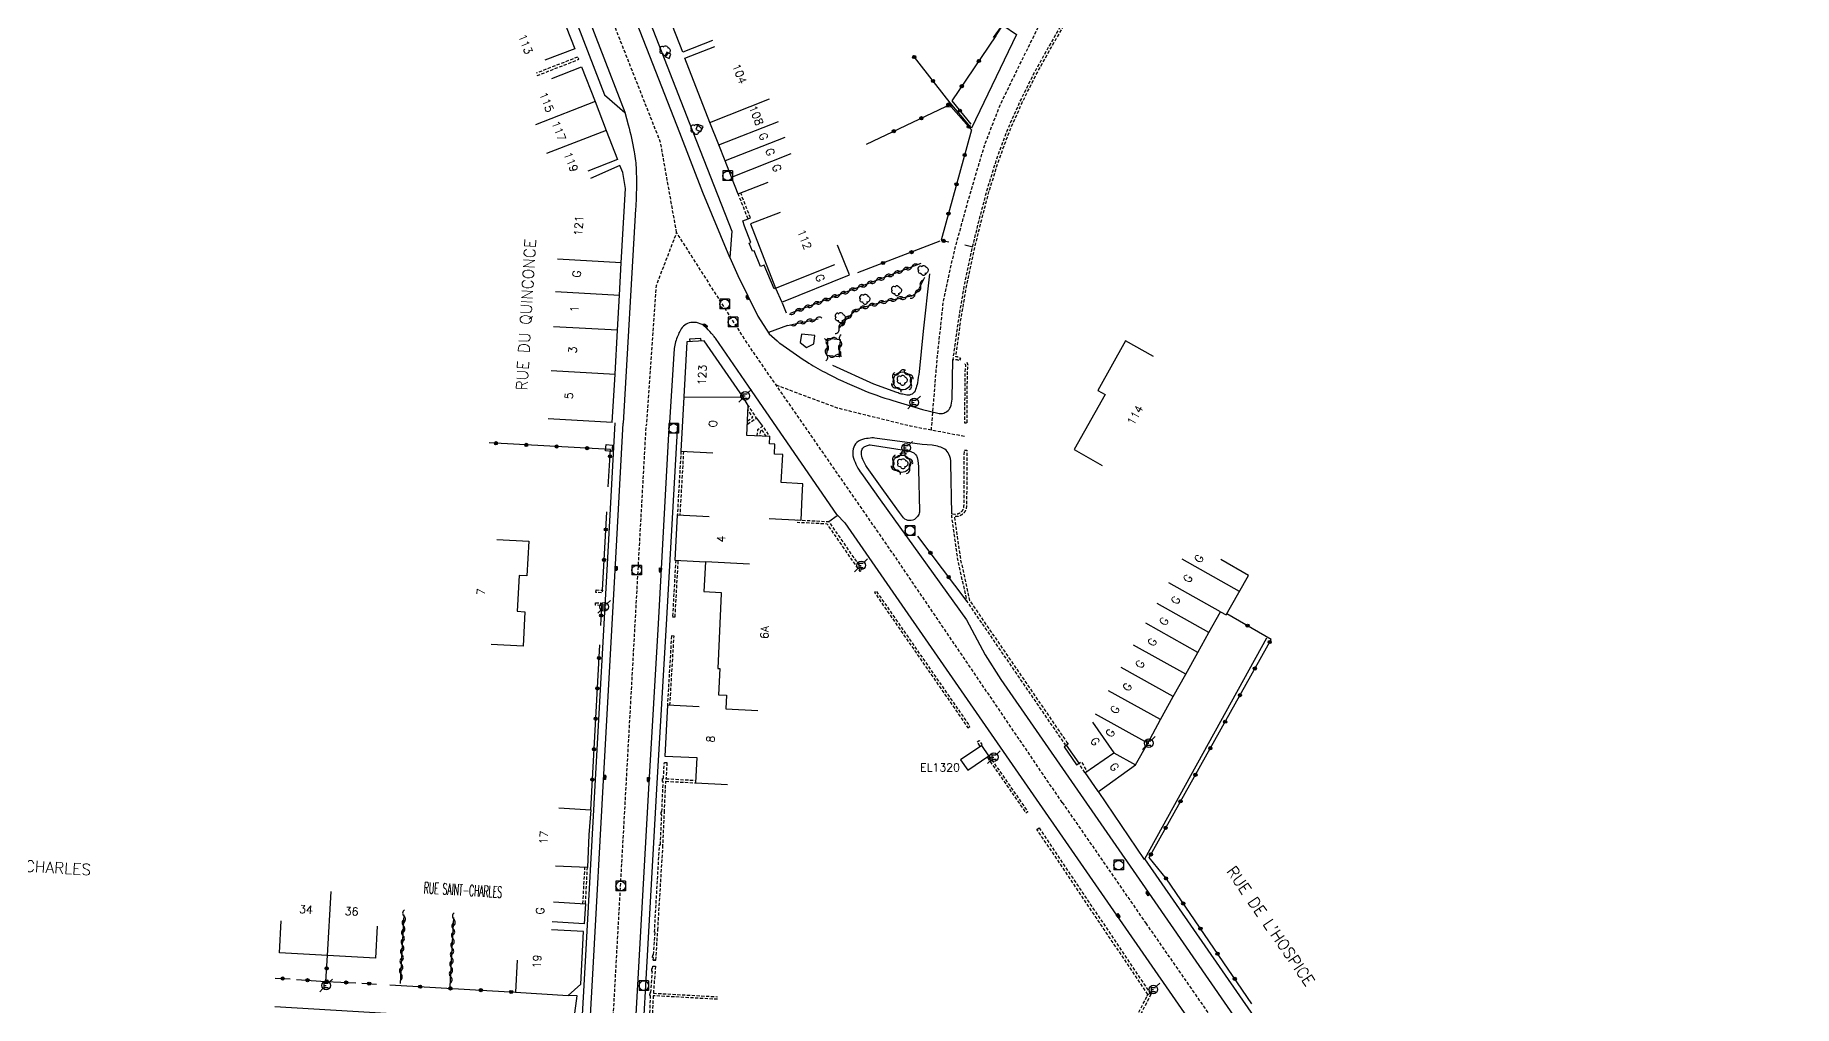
# Model space of a CAD drawing. Header units: millimetres. Extents: x 134000 to 135000, y 129000 to 130000.
# Drawn here: x 134450.7 to 134725.3, y 129372.6 to 129524.1 of the extents above; entities that cross this region are included whole.
import ezdxf
from ezdxf.enums import TextEntityAlignment as Align

# ---------------------------------------------------------------- set-up
doc = ezdxf.new("R2010")
doc.units = ezdxf.units.MM
doc.linetypes.add('DASHED', pattern=[0.75, 0.5, -0.25])
doc.layers.get('0').update_dxf_attribs({"linetype": 'CONTINUOUS'})
for name, color, linetype in [('W0001', 6, 'DASHED'), ('W0008', 7, 'CONTINUOUS'), ('W0100', 7, 'CONTINUOUS'), ('W0112', 1, 'DASHED'), ('W0300', 7, 'CONTINUOUS'), ('W0310', 3, 'CONTINUOUS'), ('W0322', 7, 'CONTINUOUS'), ('W0400', 7, 'CONTINUOUS'), ('W0420', 7, 'CONTINUOUS'), ('W0471', 7, 'CONTINUOUS'), ('W0984', 7, 'CONTINUOUS'), ('W0989', 7, 'CONTINUOUS'), ('W0991', 7, 'CONTINUOUS'), ('W1102', 7, 'CONTINUOUS')]:
    doc.layers.add(name, color=color, linetype=linetype)
doc.styles.get("Standard").update_dxf_attribs({"font": 'romans.shx', "width": 0.85})

# ---------------------------------------------------------------- blocks, each defined once
blk = doc.blocks.new('T471')
for p, q in [((-0.333334, 0.333334), (-0.333334, -0.333334)), ((-0.333334, 0.333334), (0.333334, 0.333334)), ((-0.333334, 0), (0, 0)), ((0.500001, 0.500001), (1.000002, 1.000002)), ((-0.500001, -0.500001), (-1.000002, -1.000002)), ((-0.333334, -0.333334), (0.333334, -0.333334))]:
    blk.add_line(p, q)
blk.add_ellipse((0, 0), major_axis=(0.471405, 0.471405), ratio=1, start_param=5.4977871438, end_param=11.780972451)
blk = doc.blocks.new('T300')
for p, q in [((-0.8, 0.51), (-0.86, 0.34)), ((-0.86, 0.34), (-0.86, 0.17)), ((-0.86, 0.17), (-0.74, 0.06)), ((-0.69, 0.63), (-0.8, 0.51)), ((-0.8, -0.06), (-0.74, 0.06)), ((-0.74, 0.06), (-0.69, 0.11)), ((-0.57, 0.69), (-0.69, 0.63)), ((-0.46, 0.69), (-0.57, 0.69)), ((-0.29, 0.63), (-0.46, 0.69)), ((-0.29, 0.63), (-0.17, 0.74)), ((-0.23, 0.57), (-0.29, 0.63)), ((-0.17, 0.74), (-0.06, 0.8)), ((-0.06, 0.8), (0.06, 0.8)), ((0.06, 0.8), (0.23, 0.74)), ((0.23, 0.74), (0.34, 0.63)), ((0.34, 0.63), (0.4, 0.51)), ((0.46, 0.46), (0.34, 0.46)), ((0.4, 0.51), (0.4, 0.46)), ((0.57, 0.4), (0.46, 0.46)), ((0.57, 0.4), (0.69, 0.29)), ((0.69, 0.29), (0.74, 0.17)), ((0.74, 0.06), (0.69, -0.17)), ((0.74, 0.17), (0.74, 0.06)), ((-0.8, -0.17), (-0.8, -0.06)), ((-0.8, -0.23), (-0.8, -0.17)), ((-0.74, -0.34), (-0.8, -0.23)), ((-0.69, -0.4), (-0.74, -0.34)), ((-0.51, -0.46), (-0.69, -0.4)), ((-0.4, -0.46), (-0.51, -0.46)), ((-0.4, -0.46), (-0.34, -0.46)), ((-0.34, -0.46), (-0.34, -0.4)), ((-0.34, -0.51), (-0.34, -0.46)), ((-0.29, -0.63), (-0.34, -0.51)), ((-0.17, -0.74), (-0.29, -0.63)), ((-0.06, -0.8), (-0.17, -0.74)), ((0.06, -0.8), (-0.06, -0.8)), ((0.17, -0.74), (0.06, -0.8)), ((0.23, -0.69), (0.17, -0.74)), ((0.29, -0.46), (0.23, -0.46)), ((0.29, -0.63), (0.23, -0.69)), ((0.46, -0.4), (0.29, -0.46)), ((0.34, -0.51), (0.29, -0.63)), ((0.34, -0.51), (0.34, -0.46)), ((0.57, -0.34), (0.46, -0.4)), ((0.63, -0.29), (0.57, -0.34)), ((0.69, -0.17), (0.63, -0.29))]:
    blk.add_line(p, q)
blk = doc.blocks.new('T420')
for p, q in [((0.75, 0.75), (-0.75, 0.75)), ((-0.75, 0.75), (-0.75, -0.75)), ((0.75, 0.75), (0.75, -0.75)), ((0.75, -0.75), (-0.75, -0.75))]:
    blk.add_line(p, q)
blk.add_ellipse((0, 0), major_axis=(-0.53, 0.53), ratio=1, start_param=3.926991, end_param=10.210176)
blk = doc.blocks.new('T400')
for p, q in [((-0.15, 0.3), (0.15, 0.3)), ((-0.15, -0.25), (-0.15, 0.3)), ((-0.15, 0.15), (0.15, 0.15)), ((-0.15, 0), (0.15, 0)), ((0.15, 0.3), (0.15, -0.25)), ((-0.15, -0.15), (0.15, -0.15)), ((-0.15, -0.25), (-0.15, -0.3)), ((-0.15, -0.3), (0.15, -0.3)), ((0.15, -0.3), (0.15, -0.25))]:
    blk.add_line(p, q)
blk = doc.blocks.new('t322o')
at = {"color": 0, "linetype": 'Continuous'}
for radius in [0.25, 0.15]:
    blk.add_circle((0, 0), radius, dxfattribs=at)
blk = doc.blocks.new('t310o')
at = {"color": 0, "linetype": 'Continuous'}
for centre, start, end in [((-0.5, 0.38), 216.8699, 323.1304), ((0.5, -0.37), 36.8699, 143.1303)]:
    blk.add_arc(centre, 0.625, start, end, dxfattribs=at)
blk = doc.blocks.new('t112o')
at = {"color": 0, "linetype": 'Continuous'}
for p, q in [((-0.5, 0.5), (0.5, 0.5)), ((-0.5, -0.5), (-0.5, 0.5)), ((0.5, 0.5), (0.5, -0.5)), ((0.5, -0.5), (-0.5, -0.5))]:
    blk.add_line(p, q, dxfattribs=at)

msp = doc.modelspace()

# ---------------------------------------------------------------- linework, layer by layer
at = {"layer": 'W0001', "flags": 128}
for points in [[(134590.65, 129462.45), (134591.56, 129473.65), (134592.54, 129482.58), (134594.24, 129490.42), (134596.45, 129498.49), (134598.99, 129507.04), (134601.38, 129513.19), (134604.02, 129518.64), (134607.31, 129525.34), (134611.92, 129532.9), (134617.46, 129540.47), (134636.23, 129565.63), (134659.93, 129599.62), (134689.95, 129641.32)], [(134550.86, 129493.34), (134548.36, 129507.38), (134532.98, 129546.34), (134523.84, 129570.18), (134514.36, 129595.55), (134506.32, 129615.62)], [(134611.09, 129404.32), (134611.09, 129404.32), (134584.5, 129443.43), (134562.07, 129475.77), (134557.09, 129483.57), (134550.86, 129493.34), (134547.66, 129485.02), (134546.12, 129463.2)], [(134595.81, 129461.48), (134587.37, 129463.08), (134575.99, 129465.9), (134566.42, 129469.49)], [(134513.58, 129097.16), (134516.22, 129105.72), (134518.98, 129116.15), (134521.69, 129126.56), (134523.95, 129136.9), (134526.17, 129147.76), (134527.65, 129156.08), (134528.78, 129165.13), (134529.72, 129175.05), (134530.66, 129188.89), (134532.14, 129213.13), (134534.7, 129260.63), (134540.37, 129360.07), (134546.12, 129463.2)]]:
    msp.add_lwpolyline(points, dxfattribs=at)
at = {"layer": 'W0001'}
msp.add_lwpolyline([(134611.09, 129404.32), (134624.13, 129385.5), (134784.38, 129154.63), (134788.63, 129148.82), (134792.98, 129144.12), (134796.85, 129140.9), (134798, 129140.03), (134805.78, 129135.67), (134823.33, 129130.04), (134833.23, 129127.58), (134840.85, 129125.74), (134844.21, 129125.35), (134847.25, 129125.71), (134851.15, 129127.16), (134854.19, 129129.01), (134858.6, 129132.02), (135000, 129229.96)], dxfattribs=at)
at = {"layer": 'W0008', "flags": 128}
for points in [[(134484.83, 129577.74), (134504.21, 129582.25), (134508.19, 129583.17, -0.021384), (134509.42, 129583.4, -0.013555), (134511.4, 129583.62, -0.124065), (134513.47, 129583.29, -0.129127), (134515.05, 129582.05, -0.035137), (134516.2, 129580.3, -0.036033), (134517.06, 129578.45), (134520.36, 129569.83), (134531.94, 129540.11), (134534.96, 129532.34), (134542.76, 129512.09), (134543.3, 129510.13, -0.0227), (134544.24, 129505.94, -0.034366), (134544.55, 129503.12, -0.013822), (134544.58, 129500.45, -0.010597), (134544.46, 129496.97), (134542.52, 129463.56)], [(134559.17, 129489.43), (134560.41, 129486.63), (134563.53, 129480.25), (134565.34, 129477.5), (134566.55, 129476.4, 0.022388), (134566.99, 129476.04, 0.015078), (134571.16, 129473.17, 0.023016), (134574.02, 129471.5, 0.02158), (134579.67, 129468.86, 0.025544), (134584.63, 129467.09), (134589.29, 129465.69), (134591.66, 129465.1, 0.110532), (134592.4, 129465.09, 0.108546), (134593.09, 129465.39, 0.136134), (134593.63, 129466.08, 0.094795), (134593.89, 129467.3), (134594.01, 129473.5)], [(134590.36, 129486.89), (134589.38, 129477.9), (134588.72, 129471.57, -0.020914), (134588.47, 129469.87, -0.032599), (134588.19, 129468.8, -0.177244), (134587.65, 129468.11, -0.179097), (134586.8, 129467.94, -0.022345), (134585.96, 129468.11, -0.026477), (134585.28, 129468.33), (134581.69, 129469.65), (134575.27, 129472.57)], [(134577.12, 129447.99), (134575.87, 129449.3), (134562.09, 129469.31), (134556.92, 129476.82, 0.028277), (134556.55, 129477.3, 0.011532), (134555.56, 129478.39, 0.212242), (134553.36, 129479.3, 0.251933), (134551.59, 129478.28, 0.065508), (134550.79, 129476.51, 0.058958), (134550.41, 129474.39), (134549.71, 129462.83)], [(134593.85, 129449.42), (134593.71, 129457.29, 0.099441), (134593.39, 129458.72, 0.147204), (134592.74, 129459.49, 0.067997), (134591.89, 129459.88, 0.054668), (134590.75, 129460.1), (134589.19, 129460.23), (134581.81, 129461.24, 0.057908), (134581.37, 129461.25, 0.02157), (134580.21, 129461.09, 0.133846), (134579.01, 129460.52, 0.158611), (134578.43, 129459.56, 0.138753), (134578.5, 129458.08, 0.075363), (134579.73, 129455.68), (134582.67, 129451.59), (134596.15, 129432.84), (134599.04, 129427.36), (134601.48, 129423.55)]]:
    msp.add_lwpolyline(points, format="xyb", dxfattribs=at)
for points in [[(134520.36, 129569.83), (134519.83, 129565.8), (134530.13, 129539.38), (134539.6, 129514.81), (134542.77, 129512.08)], [(134542.89, 129536), (134552.8, 129510.48), (134559.48, 129493.52), (134559.17, 129489.44), (134554.98, 129499.57), (134551.39, 129508.88), (134540.97, 129535.54)], [(134600.74, 129524.03), (134601.79, 129525.68), (134603.94, 129524.26), (134596.92, 129509.62), (134593.61, 129513.59)], [(134566.3, 129484.61), (134566.08, 129484.51), (134564.55, 129488.23), (134563.94, 129488.03), (134562.97, 129490.49), (134562.7, 129490.42), (134562.2, 129491.65), (134562.45, 129491.78), (134561.47, 129494.3), (134561.18, 129495.16), (134562.02, 129495.45)], [(134568.19, 129478.81), (134565.21, 129477.69)], [(134554.69, 129476.4), (134554.67, 129476.77), (134552.88, 129476.68), (134552.91, 129476.29)], [(134563.35, 129464.36), (134564.26, 129463.11)], [(134574.62, 129448.19), (134575.96, 129449.14)], [(134624.01, 129395.52), (134643.05, 129430.05)], [(134488.14, 129372.49), (134515.08, 129370.85), (134534.1, 129369.82), (134536.11, 129370.01), (134536.15, 129370.42), (134534.88, 129370.67), (134535.31, 129374.15), (134533.95, 129374.2)]]:
    msp.add_lwpolyline(points, dxfattribs=at)
for points in [[(134549.98, 129521.16), (134549.33, 129521.46), (134549.02, 129520.8), (134549.68, 129520.5)], [(134554.67, 129509.09), (134555, 129509.89), (134554.19, 129510.21), (134553.87, 129509.41)], [(134611.76, 129413.27), (134611.37, 129413.01), (134613.29, 129410.21), (134613.72, 129410.48)]]:
    msp.add_lwpolyline(points, close=True, dxfattribs=at)
at = {"layer": 'W0008'}
for points in [[(134526.52, 129199.98), (134529.06, 129244.55), (134532.04, 129296.32), (134534.06, 129332.58), (134534.82, 129347.21), (134536.48, 129376.67), (134538.31, 129409.78), (134540, 129440.62), (134541.28, 129463.62)], [(134527.78, 129199.91), (134530.32, 129244.47), (134533.29, 129296.25), (134535.31, 129332.51), (134536.07, 129347.14), (134537.73, 129376.6), (134539.57, 129409.71), (134541.25, 129440.55), (134542.52, 129463.56)], [(134534.91, 129202.06), (134537.55, 129248.6), (134540.45, 129298.89), (134542.79, 129339.67), (134546.58, 129407.4), (134548.01, 129432.21), (134549.71, 129462.83)], [(134536.17, 129201.99), (134538.8, 129248.53), (134541.7, 129298.81), (134544.04, 129339.6), (134547.83, 129407.33), (134549.26, 129432.14), (134551.03, 129463.42)], [(134577.12, 129447.99), (134620.05, 129386.07), (134641.04, 129355.72), (134677.12, 129303.71), (134708.95, 129257.85), (134734.16, 129221.5)], [(134601.48, 129423.55), (134623.55, 129391.66), (134644.75, 129361.05), (134681.28, 129308.35), (134712.3, 129263.59), (134736.77, 129228.31)], [(134738.95, 129229.82), (134714.48, 129265.11), (134683.46, 129309.87), (134675.09, 129321.95), (134673.89, 129321.11), (134668.1, 129329.39), (134666.64, 129331.54), (134663.14, 129336.53), (134663.06, 129339.18), (134624.01, 129395.52), (134623.96, 129395.44), (134616.76, 129406.05)]]:
    msp.add_lwpolyline(points, dxfattribs=at)
at = {"layer": 'W0008', "flags": 128}
msp.add_lwpolyline([(134583.25, 129453), (134580.63, 129456.66, -0.057473), (134579.94, 129457.91, -0.083795), (134579.72, 129458.88, -0.1376), (134579.86, 129459.51, -0.150591), (134580.28, 129459.92, -0.054033), (134580.82, 129460.13, -0.104439), (134581.11, 129460.15), (134586.75, 129459.3, -0.058296), (134587.67, 129459.05, -0.100299), (134588.13, 129458.74, -0.144476), (134588.44, 129458.18, -0.048525), (134588.66, 129456.31), (134588.78, 129449.85, -0.142147), (134588.6, 129449.16, -0.115238), (134587.99, 129448.54, -0.198616), (134587, 129448.37, -0.189753), (134586.13, 129448.96), (134585.66, 129449.63)], format="xyb", close=True, dxfattribs=at)
at = {"layer": 'W0100', "flags": 128}
for points in [[(134524.45, 129535.2), (134529.1, 129537.02), (134532.18, 129529.15), (134534.95, 129522.03), (134530.29, 129520.21)], [(134556.49, 129523.29), (134551.82, 129521.49), (134549.66, 129527.07), (134554.32, 129528.88)], [(134560.5, 129499.32), (134559.45, 129501.97), (134558.46, 129504.5), (134557.46, 129507), (134556.07, 129510.52), (134552.16, 129520.53), (134556.81, 129522.35)], [(134531.37, 129517.36), (134536.03, 129519.17), (134538.13, 129513.76), (134539.87, 129509.26), (134541.64, 129504.7), (134536.99, 129502.89)], [(134540.79, 129463.66), (134541.25, 129471.19), (134541.63, 129478.06), (134541.94, 129483.55), (134542.23, 129488.6), (134542.9, 129500.21), (134542.45, 129502.67), (134542.45, 129502.67), (134541.98, 129503.77), (134537.39, 129501.78)], [(134560.5, 129499.35), (134565.15, 129501.17)], [(134562.02, 129495.45), (134562.39, 129495.6)], [(134567.06, 129496.46), (134562.4, 129494.66), (134566.3, 129484.61), (134567.3, 129482.44), (134577.88, 129486.71), (134576, 129491.35)], [(134565.3, 129448.66), (134570.3, 129448.41), (134570.3, 129448.41), (134570.48, 129452.11), (134570.59, 129454.11), (134567.21, 129454.28), (134567.43, 129458.65), (134566.14, 129458.7), (134566.21, 129460.27), (134565.36, 129460.31), (134565.41, 129461.48), (134561.83, 129461.65), (134562.06, 129466.32), (134562.06, 129466.32), (134562.06, 129466.32), (134561.28, 129467.64), (134555.16, 129476.43), (134552.46, 129476.27), (134551.99, 129467.69), (134551.54, 129459.2), (134556.53, 129458.94)], [(134625.32, 129473.95), (134620.96, 129476.39), (134616.63, 129468.68), (134616.63, 129468.68), (134617.78, 129468.03), (134612.94, 129459.42), (134617.3, 129456.97)], [(134554.02, 129411.34), (134553.83, 129407.39)], [(134553.83, 129407.39), (134558.83, 129407.15)]]:
    msp.add_lwpolyline(points, dxfattribs=at)
for points in [[(134570.35, 129477.47), (134570.15, 129476.17), (134571.17, 129475.37), (134572.31, 129475.93), (134572.44, 129477.24)], [(134595.22, 129411.01), (134596.33, 129409.38), (134599.64, 129411.62), (134598.53, 129413.25)]]:
    msp.add_lwpolyline(points, close=True, dxfattribs=at)
at = {"layer": 'W0100'}
for points in [[(134555.97, 129448.91), (134550.97, 129449.18), (134550.59, 129442.16), (134555.36, 129441.92), (134555.12, 129437.25), (134557.83, 129437.12), (134557.82, 129436.96), (134557.29, 129425.27), (134557.63, 129425.26), (134557.41, 129421.15), (134558.65, 129421.08), (134558.53, 129418.96), (134563.53, 129418.69)], [(134522.77, 129445.38), (134527.76, 129445.11), (134527.47, 129439.71), (134527.47, 129439.71), (134526.27, 129439.78), (134525.97, 129434.18), (134527.17, 129434.11), (134526.88, 129428.73), (134521.89, 129429)], [(134614.6, 129409), (134616.6, 129406.14), (134616.76, 129406.05), (134622.53, 129410.21), (134624.44, 129413.6), (134626.44, 129417.28), (134628.43, 129420.86), (134630.38, 129424.39), (134632.24, 129427.74), (134633.98, 129430.87), (134635.8, 129434.1), (134636.68, 129433.61), (134637.37, 129434.82), (134640.19, 129439.79), (134635.85, 129442.26)], [(134554.41, 129419.29), (134549.42, 129419.53), (134549.03, 129411.58), (134554.02, 129411.34)], [(134532.47, 129403.52), (134537.45, 129403.17), (134537.18, 129399.3), (134536.94, 129394.17), (134531.94, 129394.41)], [(134531.64, 129388.84), (134536.63, 129388.53), (134536.43, 129385.41), (134531.44, 129385.72)], [(134504.09, 129385.03), (134503.82, 129380.03), (134496.36, 129380.44), (134488.86, 129380.85), (134489.13, 129385.84)], [(134525.97, 129379.71), (134525.72, 129374.72), (134533.95, 129374.2), (134535.9, 129375.94), (134536.3, 129384.18), (134531.31, 129384.43)]]:
    msp.add_lwpolyline(points, dxfattribs=at)
at = {"layer": 'W0112', "flags": 128}
for points in [[(134656.33, 129588.27), (134656.01, 129588.51), (134640.47, 129567.24), (134617.06, 129535), (134614.25, 129530.94), (134611.55, 129526.78), (134609.06, 129522.48), (134606.67, 129518.18), (134604.45, 129513.74), (134602.45, 129509.19), (134600.73, 129504.52), (134599.27, 129499.78), (134597.99, 129494.97), (134596.82, 129490.15), (134595.8, 129485.29), (134594.83, 129479.51), (134594, 129473.49), (134594.5, 129473.51, -0.105671), (134594.69, 129473.48, -0.055743), (134595.02, 129473.3), (134595.24, 129473.63, 0.055743), (134594.84, 129473.85, 0.105671), (134594.48, 129473.91), (134594.46, 129473.91), (134595.22, 129479.45), (134596.19, 129485.22), (134597.21, 129490.06), (134598.38, 129494.87), (134599.65, 129499.67), (134601.11, 129504.4), (134602.82, 129509.04), (134604.81, 129513.57), (134607.03, 129517.99), (134609.41, 129522.29), (134611.89, 129526.57), (134614.58, 129530.72), (134617.39, 129534.77), (134640.79, 129567)], [(134596.22, 129463.63), (134596.28, 129471.52), (134596.34, 129472.09, 0.005199), (134596.36, 129472.27, 0.003479), (134596.38, 129472.53, 0.099759), (134596.35, 129472.75, 0.037563), (134596.25, 129472.98), (134595.9, 129472.79, -0.037563), (134595.97, 129472.62, -0.099759), (134595.98, 129472.56, -0.003479), (134595.96, 129472.3, -0.005199), (134595.94, 129472.13), (134595.88, 129471.54), (134595.82, 129463.63)], [(134611.82, 129413.71), (134612, 129413.44), (134611.76, 129413.27), (134611.62, 129413.47), (134611.54, 129413.41), (134596.23, 129435.73), (134594.79, 129442.26), (134593.85, 129448.9), (134593.86, 129449.41), (134594.32, 129449.37, 0.086576), (134594.8, 129449.42, 0.085903), (134595.24, 129449.63, 0.139817), (134595.59, 129450.06, 0.099511), (134595.75, 129450.83), (134595.8, 129459.32), (134596.2, 129459.32), (134596.15, 129450.83, -0.099511), (134595.96, 129449.91, -0.139817), (134595.47, 129449.3, -0.085903), (134594.91, 129449.03, -0.086576), (134594.29, 129448.97), (134594.25, 129448.98), (134594.25, 129448.93), (134595.19, 129442.33), (134596.6, 129435.89)]]:
    msp.add_lwpolyline(points, format="xyb", close=True, dxfattribs=at)
for points in [[(134529.07, 129517.82), (134535.61, 129520.37), (134535.46, 129520.74), (134528.93, 129518.2)], [(134562.02, 129495.45), (134560.5, 129499.35)], [(134562.39, 129495.6), (134560.87, 129499.5)], [(134561.92, 129463.42), (134563.35, 129464.36), (134562.06, 129466.32)], [(134561.94, 129463.91), (134562.79, 129464.47), (134562.02, 129465.64)], [(134563.43, 129461.57), (134563.56, 129462.58), (134564.26, 129463.11), (134565.41, 129461.48)], [(134564.9, 129461.5), (134564.17, 129462.54), (134563.94, 129462.36), (134563.83, 129461.55)], [(134551.54, 129459.19), (134550.97, 129449.18)], [(134551.94, 129459.17), (134551.37, 129449.16)], [(134569.73, 129448.44), (134574.62, 129448.19), (134579.84, 129440.65), (134579.51, 129440.42), (134574.39, 129447.81), (134569.71, 129448.04)], [(134614.6, 129409), (134613.72, 129410.48), (134614.06, 129410.68), (134614.93, 129409.23)], [(134536.23, 129388.55), (134536.54, 129394.2)], [(134536.63, 129388.53), (134536.94, 129394.17)]]:
    msp.add_lwpolyline(points, dxfattribs=at)
at = {"layer": 'W0112'}
for points in [[(134550.72, 129442.18), (134550.23, 129433.34), (134550.63, 129433.31), (134551.12, 129442.16)], [(134549.82, 129419.51), (134550.46, 129430.32), (134550.06, 129430.34), (134549.42, 129419.53)], [(134547.22, 129379.72), (134547.23, 129380.11), (134547.12, 129380.11), (134547.14, 129380.57), (134547.26, 129380.56), (134547.51, 129384.08), (134547.41, 129384.09), (134548.19, 129397.73), (134548.33, 129397.72), (134548.54, 129402.43), (134548.45, 129402.44), (134548.47, 129402.89), (134548.56, 129402.89), (134548.77, 129407.6), (134548.65, 129407.62), (134548.67, 129408.07), (134548.8, 129408.07), (134548.95, 129410.58), (134549.35, 129410.55), (134549.2, 129408.04), (134553.85, 129407.79)], [(134547.62, 129379.71), (134547.22, 129379.72), (134547.62, 129379.71), (134547.93, 129384.43), (134547.93, 129384.43), (134548.71, 129397.3), (134548.71, 129397.3), (134548.96, 129402.79), (134548.96, 129402.79), (134549.17, 129407.64), (134549.17, 129407.64), (134549.17, 129407.64), (134553.83, 129407.39)], [(134581.97, 129292.12), (134609.8, 129345.84), (134615.83, 129357.59), (134624.47, 129374.35), (134607.14, 129400.13), (134607.47, 129400.35), (134624.93, 129374.38), (134616.18, 129357.4), (134610.16, 129345.66), (134582.32, 129291.94)], [(134546.66, 129370.73), (134546.8, 129374.18), (134546.69, 129374.21), (134546.71, 129374.65), (134546.71, 129374.65), (134546.83, 129374.64), (134547.09, 129377.95), (134546.98, 129377.96), (134547.01, 129378.41), (134547.01, 129378.41), (134547.12, 129378.4), (134547.15, 129378.79), (134547.55, 129378.76), (134547.55, 129378.76), (134547.55, 129378.76), (134547.23, 129374.56), (134557.27, 129374)], [(134557.25, 129373.6), (134547.2, 129374.16), (134547.2, 129374.16), (134547.06, 129370.65)]]:
    msp.add_lwpolyline(points, dxfattribs=at)
at = {"layer": 'W0112', "flags": 128}
for points in [[(134538.29, 129437.54), (134539.28, 129437.47), (134539.25, 129437.08), (134538.27, 129437.14)], [(134538.2, 129435.51), (134539.17, 129435.47), (134539.16, 129435.09), (134538.18, 129435.13)], [(134596.34, 129416), (134596.68, 129416.21), (134596.26, 129416.86), (134582.09, 129437.34), (134581.76, 129437.11), (134595.93, 129416.63)], [(134598.21, 129413.17), (134597.8, 129413.79), (134598.14, 129414.01), (134598.54, 129413.39)], [(134599.4, 129411.35), (134605.41, 129402.71), (134605.74, 129402.93), (134599.73, 129411.57)]]:
    msp.add_lwpolyline(points, close=True, dxfattribs=at)
at = {"layer": 'W0310', "flags": 128}
for points in [[(134589, 129488.5), (134568.62, 129480.7)], [(134568.19, 129478.81), (134572.99, 129479.84)], [(134507.73, 129376.07), (134508.31, 129386.8)], [(134515.5, 129375.61), (134516.09, 129386.38)]]:
    msp.add_lwpolyline(points, dxfattribs=at)
msp.add_lwpolyline([(134589.6, 129486.31), (134588.66, 129484.44, -0.242019), (134587.05, 129483.26, 0.044097), (134578.91, 129481.23, 0.058522), (134576.22, 129478.37, 28.618965)], format="xyb", dxfattribs=at)
msp.add_lwpolyline([(134576.48, 129476.59), (134574.48, 129476.76), (134574.25, 129474.17), (134576.25, 129473.99)], close=True, dxfattribs=at)
for points in [[(134586.59, 129468.83, -1), (134585.61, 129471.46, -1)], [(134586.49, 129455.96, -1), (134585.54, 129458.49, -1)]]:
    msp.add_lwpolyline(points, format="xyb", close=True, dxfattribs=at)
at = {"layer": 'W0322', "flags": 128}
for points in [[(134631.72, 129566.66), (134616.49, 129546.03), (134612.74, 129540.9), (134600.28, 129523.8)], [(134600.74, 129524.03), (134593.84, 129513.88), (134596.83, 129510.24)], [(134580.5, 129507.11), (134592.92, 129512.98), (134593.6, 129513.56), (134587.8, 129520.95)], [(134593.42, 129513.48), (134593.72, 129512.96), (134596.93, 129509.34), (134592.16, 129492.11), (134593.37, 129491.87)], [(134592.92, 129512.98), (134593.72, 129512.96)], [(134591.99, 129491.95), (134579.13, 129487.05)], [(134597.14, 129491.02), (134595.88, 129491.37)], [(134568.03, 129480.73), (134567.38, 129482.31)], [(134540.18, 129453.63), (134540.53, 129459.46), (134521.57, 129460.48)], [(134539.28, 129437.47), (134539.97, 129449.73)], [(134596.23, 129435.73), (134588.54, 129445.9)], [(134539.01, 129431.97), (134539.18, 129435.1)], [(134640.72, 129372.88), (134627.36, 129392.4), (134624.66, 129395.73), (134643.72, 129429.8), (134636.79, 129433.81)], [(134537.45, 129403.17), (134538.85, 129428.97)], [(134496.1, 129376.4), (134496.32, 129380.44)], [(134488.18, 129376.91), (134490.5, 129376.79)], [(134491.48, 129376.7), (134496.1, 129376.4), (134500.75, 129376.15)], [(134501.69, 129376.1), (134504.01, 129375.99)], [(134506.05, 129375.84), (134525.72, 129374.72)]]:
    msp.add_lwpolyline(points, dxfattribs=at)
at = {"layer": 'W1102', "flags": 128}
for points in [[(134538.13, 129513.76), (134528.81, 129510.15)], [(134556.07, 129510.52), (134565.38, 129514.18)], [(134539.87, 129509.26), (134530.54, 129505.65)], [(134557.46, 129507), (134566.76, 129510.68)], [(134567.76, 129508.16), (134558.46, 129504.5)], [(134559.45, 129501.97), (134568.74, 129505.65)], [(134542.23, 129488.6), (134532.25, 129489.18)], [(134566.3, 129484.61), (134575.57, 129488.35)], [(134531.96, 129484.13), (134541.94, 129483.55)], [(134541.63, 129478.06), (134531.64, 129478.61)], [(134531.27, 129471.77), (134541.25, 129471.19)], [(134551.99, 129467.69), (134561.28, 129467.64)], [(134540.79, 129463.66), (134530.81, 129464.26)], [(134562.26, 129441.55), (134555.36, 129441.92)], [(134638.78, 129437.3), (134629.83, 129442.34)], [(134635.8, 129434.1), (134627.73, 129438.65)], [(134633.98, 129430.87), (134625.89, 129435.42)], [(134632.24, 129427.74), (134624.14, 129432.31)], [(134630.38, 129424.39), (134622.24, 129428.92)], [(134628.43, 129420.86), (134620.28, 129425.4)], [(134626.44, 129417.28), (134618.29, 129421.78)], [(134624.44, 129413.6), (134616.27, 129418.14)], [(134614.64, 129408.97), (134619.14, 129412.09)], [(134496.36, 129380.44), (134496.9, 129390.42)]]:
    msp.add_lwpolyline(points, dxfattribs=at)
at = {"layer": 'W1102'}
msp.add_lwpolyline([(134615.82, 129416.88), (134619.14, 129412.09), (134622.53, 129410.21)], dxfattribs=at)

# ---------------------------------------------------------------- block references
at = {"layer": 'W0112', "rotation": 84.24013049989237}
msp.add_blockref('t112o', (134540.31, 129459.68), dxfattribs=at)
at = {"layer": 'W0300'}
for p in [(134549.11, 129521.68), (134553.94, 129509.41), (134589.42, 129487.4), (134585.26, 129484.23), (134580.31, 129482.9), (134576.46, 129480.02), (134586.15, 129470.23), (134586.23, 129457.21)]:
    msp.add_blockref('T300', p, dxfattribs=at)
at = {"layer": 'W0310'}
for p, rotation in [((134583.4, 129486.36), 200.9469282714882), ((134584.8, 129486.89), 200.9469282714882), ((134586.2, 129487.43), 200.9469282714882), ((134587.6, 129487.96), 200.9469282714882), ((134576.4, 129483.67), 200.9469282714882), ((134577.8, 129484.21), 200.9469282714882), ((134579.2, 129484.75), 200.9469282714882), ((134580.6, 129485.28), 200.9469282714882), ((134582, 129485.82), 200.9469282714882), ((134588.1, 129483.74), 219.584076666318), ((134588.93, 129484.97), 243.4100442202986), ((134569.39, 129480.99), 200.9469282714882), ((134570.79, 129481.53), 200.9469282714882), ((134572.19, 129482.07), 200.9469282714882), ((134573.59, 129482.6), 200.9469282714882), ((134574.99, 129483.14), 200.9469282714882), ((134578.21, 129480.61), 223.1664332516139), ((134579.45, 129481.41), 198.4073021437659), ((134580.88, 129481.86), 196.6040021541074), ((134582.32, 129482.27), 194.8007021644489), ((134583.78, 129482.63), 192.9974021747904), ((134585.24, 129482.94), 191.1941021851318), ((134586.72, 129483.21), 189.3908021954732), ((134569.66, 129479.13), 12.11410472853751), ((134571.13, 129479.44), 12.11410472853751), ((134572.59, 129479.76), 12.11410472853751), ((134576.22, 129478.37), 233.3765381745239), ((134577.16, 129479.53), 228.2714857130689), ((134574.98, 129476.72), 174.9509069314604), ((134574.39, 129475.78), 264.9509069321397), ((134576.33, 129474.87), 84.95090693147348), ((134576.46, 129476.36), 84.95090693147348), ((134574.26, 129474.28), 264.9509069321397), ((134575.63, 129474.05), 354.9509069318009), ((134584.73, 129470.44), 77.95262685324182), ((134585.7, 129471.49), 16.62966267341013), ((134587.09, 129471.14), 315.3066984935784), ((134587.45, 129469.76), 253.9837343137467), ((134585.19, 129469.08), 139.2755910330735), ((134584.72, 129457.61), 73.37074313175367), ((134585.1, 129456.24), 136.9846491722467), ((134585.79, 129458.56), 9.756837091260632), ((134587.11, 129458.02), 306.1429310507676), ((134587.22, 129456.6), 242.5290250102746), ((134508.22, 129385.06), 86.90652937047035), ((134508.3, 129386.56), 86.90652937047035), ((134515.99, 129384.6), 86.90652937047875), ((134516.07, 129386.09), 86.90652937047875), ((134508.05, 129382.06), 86.90652937047035), ((134508.13, 129383.56), 86.90652937047035), ((134515.83, 129381.6), 86.90652937047875), ((134515.91, 129383.1), 86.90652937047875), ((134507.89, 129379.07), 86.90652937047035), ((134507.97, 129380.57), 86.90652937047035), ((134515.75, 129380.1), 86.90652937047875), ((134507.81, 129377.57), 86.90652937047035), ((134515.59, 129377.11), 86.90652937047875), ((134515.67, 129378.61), 86.90652937047875)]:
    msp.add_blockref('t310o', p, dxfattribs=dict(at, rotation=rotation))
at = {"layer": 'W0322'}
for p, rotation in [((134587.97, 129520.72), 128.2016629271893), ((134598.07, 129520.1), 235.7966237337767), ((134590.91, 129516.99), 128.2016629271893), ((134595.4, 129516.17), 235.7966237337767), ((134593.31, 129513.31), 40.62652297893458), ((134595.09, 129512.35), 309.3889448287102), ((134584.79, 129509.14), 25.30101565019783), ((134589.09, 129511.17), 25.30101565019783), ((134596.48, 129509.85), 311.6027989165959), ((134595.85, 129505.42), 254.4996029439604), ((134594.58, 129500.85), 254.4996029439604), ((134593.31, 129496.27), 254.4996029439604), ((134587.56, 129490.26), 200.8609173320254), ((134592.58, 129492.02), 348.8867098872887), ((134583.12, 129488.57), 200.8609173320254), ((134522.65, 129460.42), 176.9247525821722), ((134527.39, 129460.16), 176.9247525821722), ((134532.14, 129459.91), 176.9247525821722), ((134536.88, 129459.65), 176.9247525821722), ((134540.47, 129458.37), 86.52896493738133), ((134539.81, 129446.96), 86.7658992636894), ((134590.5, 129443.31), 127.080612396747), ((134539.54, 129442.21), 86.7658992636894), ((134593.36, 129439.52), 127.080612396747), ((134640.02, 129431.94), 150.0046205962767), ((134643.49, 129429.38), 60.77162110271352), ((134538.74, 129426.88), 86.90418041362402), ((134641.17, 129425.24), 60.77162110271352), ((134538.48, 129422.14), 86.90418041362402), ((134638.85, 129421.09), 60.77162110271352), ((134538.22, 129417.4), 86.90418041362402), ((134636.53, 129416.95), 60.77162110271352), ((134537.97, 129412.65), 86.90418041362402), ((134634.21, 129412.8), 60.77162110271352), ((134537.71, 129407.91), 86.90418041362402), ((134631.89, 129408.66), 60.77162110271352), ((134629.57, 129404.51), 60.77162110271352), ((134627.25, 129400.37), 60.77162110271352), ((134624.93, 129396.22), 60.77162110271352), ((134627.29, 129392.48), 128.9972457755741), ((134629.98, 129388.56), 124.3933500028576), ((134632.67, 129384.64), 124.3933500028576), ((134635.35, 129380.72), 124.3933500028576), ((134638.03, 129376.8), 124.3933500028576), ((134496.22, 129376.39), 356.9570638034344), ((134510.8, 129375.57), 356.7296429275289), ((134515.54, 129375.3), 356.7296429275289), ((134520.28, 129375.03), 356.7296429275289), ((134525.02, 129374.75), 356.7296429275289)]:
    msp.add_blockref('t322o', p, dxfattribs=dict(at, rotation=rotation))
for p in [(134539.09, 129433.53), (134489.34, 129376.85), (134496.21, 129378.42), (134493.22, 129376.58), (134499.25, 129376.23), (134502.85, 129376.05)]:
    msp.add_blockref('t322o', p, dxfattribs=at)
at = {"layer": 'W0400'}
for p, rotation in [((134561.95, 129483.14), 206.0240625053918), ((134555.38, 129478.74), 50.8005538344405), ((134541.42, 129440.9), 356.8142365847351), ((134548.33, 129440.64), 356.7685614317315), ((134539.63, 129408.23), 176.8300452619759), ((134546.46, 129407.92), 356.7073742536616), ((134624.45, 129390.11), 216.1815519726148), ((134619.82, 129386.65), 35.36161171977987)]:
    msp.add_blockref('T400', p, dxfattribs=dict(at, rotation=rotation))
at = {"layer": 'W0420'}
for p in [(134558.83, 129502.18), (134558.38, 129482.16), (134559.65, 129479.34), (134550.4, 129462.73), (134587.32, 129446.77), (134544.63, 129440.61), (134619.89, 129394.55), (134542.14, 129391.28), (134545.74, 129375.72)]:
    msp.add_blockref('T420', p, dxfattribs=at)
at = {"layer": 'W0471'}
for p in [(134561.56, 129467.82), (134587.95, 129466.79), (134586.7, 129459.72), (134579.67, 129441.36), (134539.54, 129434.88), (134624.6, 129413.61), (134600.42, 129411.42), (134496.12, 129375.77), (134625.32, 129375.13)]:
    msp.add_blockref('T471', p, dxfattribs=at)

# ---------------------------------------------------------------- texts
at = {"layer": 'W0984'}
msp.add_text('EL1320', height=1.25, dxfattribs=at).set_placement((134592, 129409.81), align=Align.MIDDLE)
at = {"layer": 'W0989'}
for s, rotation, p in [('RUE DU QUINCONCE', 86.6843, (134527.42, 129480.48)), ('RUE SAINT-CHARLES', 356.6853, (134447.21, 129394.54)), ("RUE DE L'HOSPICE", 304.6643, (134643.64, 129385.05))]:
    msp.add_text(s, height=1.75, rotation=rotation, dxfattribs=at).set_placement(p, align=Align.MIDDLE)
at = {"layer": 'W0989', "width": 0.5}
msp.add_text('RUE SAINT-CHARLES', height=1.75, rotation=356.6853, dxfattribs=at).set_placement((134517.51, 129390.67), align=Align.MIDDLE)
at = {"layer": 'W0991'}
for s, rotation, p in [('113', 291.3344, (134527.26, 129522.75)), ('104', 291.1453, (134560.7, 129518.1)), ('115', 291.1453, (134530.56, 129513.69)), ('108', 291.1453, (134563.3, 129511.61)), ('117', 291.1453, (134532.47, 129509.19)), ('G', 291.1453, (134564.43, 129508.32)), ('G', 291.1453, (134565.47, 129505.9)), ('119', 291.1453, (134534.37, 129504.34)), ('G', 291.1453, (134566.51, 129503.39)), ('121', 86.7041, (134535.56, 129494.39)), ('112', 291.1834, (134570.84, 129492.26)), ('G', 86.55, (134535.25, 129486.85)), ('G', 291.1834, (134573.27, 129486.24)), ('1', 86.55, (134534.9, 129481.39)), ('3', 86.55, (134534.64, 129474.99)), ('123', 86.8624, (134554.86, 129471.09)), ('5', 86.55, (134534.04, 129467.84)), ('114', 60.6759, (134622.48, 129464.8)), ('O', 86.9679, (134556.55, 129463.46)), ('4', 86.9248, (134557.82, 129445.45)), ('G', 61.1961, (134632.45, 129442.4)), ('7', 86.9248, (134520.32, 129437.23)), ('G', 61.1961, (134630.69, 129439.29)), ('G', 61.1961, (134628.79, 129435.91)), ('G', 61.1961, (134626.95, 129432.62)), ('6A', 86.9248, (134564.59, 129430.89)), ('G', 61.1961, (134625.14, 129429.37)), ('G', 61.1961, (134623.23, 129425.92)), ('G', 61.1961, (134621.25, 129422.36)), ('G', 61.1961, (134619.31, 129418.83)), ('G', 61.1961, (134618.59, 129415.17)), ('8', 86.9248, (134556.17, 129414.23)), ('G', 304.7651, (134616.23, 129413.87)), ('G', 304.7651, (134619.23, 129409.88)), ('17', 87.1975, (134530.12, 129398.85)), ('34', 356.8932, (134492.99, 129387.63)), ('36', 356.8932, (134500.11, 129387.34)), ('G', 87.1975, (134529.54, 129387.4)), ('19', 87.1975, (134529.06, 129379.51))]:
    msp.add_text(s, height=1.25, rotation=rotation, dxfattribs=at).set_placement(p, align=Align.MIDDLE)

doc.saveas('drawing.dxf')
